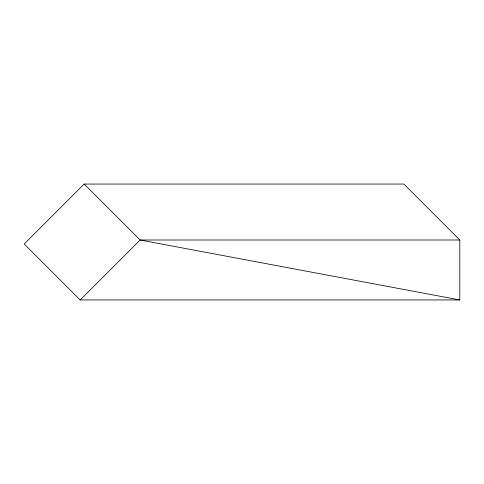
<?xml version="1.0" encoding="UTF-8"?>
<svg xmlns="http://www.w3.org/2000/svg" width="484" height="484" viewBox="0 0 484 484"><rect width="100%" height="100%" fill="white"/><g stroke="black" fill="none" stroke-linecap="round" stroke-linejoin="round"><path stroke-width="0.73" d="M84.143 184.053L24.2 243.996L80.15 299.947L459.8 299.947L459.8 240.003L403.85 184.053L84.143 184.053L140.094 240.003L459.8 299.947M80.15 299.947L140.094 240.003L459.8 240.003"/></g></svg>
